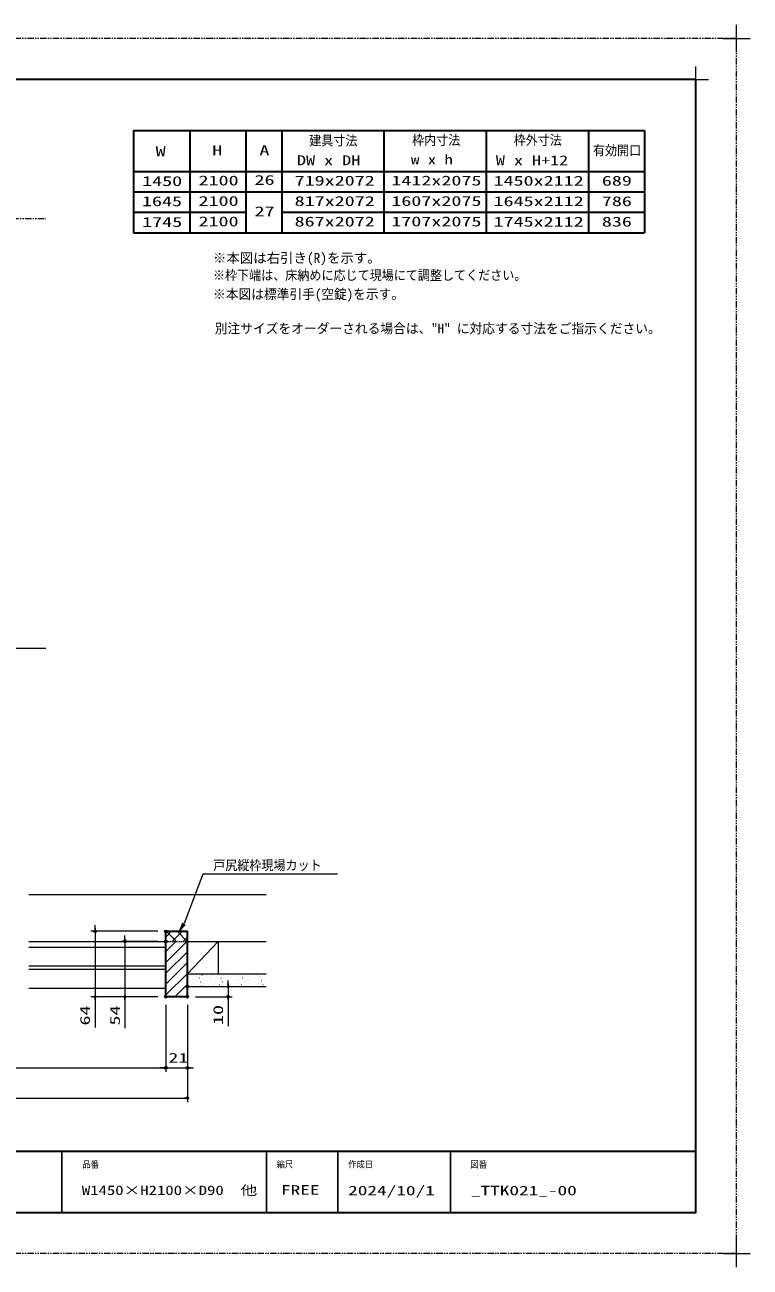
# Model space of a CAD drawing. Units: millimetres, scale not verified. Extents: x -1306 to 1306, y -607 to 607.
# Drawn here: x -309 to 400, y -607 to 607 of the extents above; entities that cross this region are included whole.
import ezdxf
from ezdxf.enums import TextEntityAlignment as Align

# ---------------------------------------------------------------- set-up
doc = ezdxf.new("R2010")
doc.units = ezdxf.units.MM
doc.header["$LTSCALE"] = 5
doc.header["$PDMODE"] = 32
doc.header["$PDSIZE"] = 2.5
doc.linetypes.add('USER1', pattern=[0.375, 0.25, -0.125])
doc.linetypes.add('USER3', pattern=[2.5, 1.25, -0.25, 0.25, -0.25, 0.25, -0.25])
for name, color, linetype, lineweight in [('0-1_線(白)', 7, 'Continuous', 30), ('0-2_ハッチング', 6, 'Continuous', 9), ('0-3_線(黄)', 2, 'Continuous', 15), ('0-4_寸法線', 3, 'Continuous', 13), ('0-5_0', 3, 'Continuous', 25), ('0-6_DEFPOINTS', 7, 'Continuous', 5), ('0-7_線(水)', 4, 'Continuous', 9), ('0-B_点線(青)', 4, 'USER1', 9), ('0-C_陰線', 4, 'USER3', 9), ('0-D_図面枠', 7, 'Continuous', 35), ('0-E_一般', 7, 'Continuous', 5)]:
    doc.layers.add(name, color=color, linetype=linetype, lineweight=lineweight)
doc.styles.add('ＭＳ ゴシック', font='')
doc.styles.get('ＭＳ ゴシック').set_extended_font_data('MS Gothic')

# ---------------------------------------------------------------- blocks, each defined once
blk = doc.blocks.new('_DOT')
at = {"layer": '0-5_0'}
blk.add_line((-2.5, 0), (-5, 0), dxfattribs=at)
for points in [[(0, 0), (-2.5, 0), (-2.48, 0.313)], [(0, 0), (-2.48, -0.313), (-2.5, 0)], [(0, 0), (-2.48, 0.313), (-2.421, 0.622)], [(0, 0), (-2.421, -0.622), (-2.48, -0.313)], [(0, 0), (-2.421, 0.622), (-2.324, 0.92)], [(0, 0), (-2.324, -0.92), (-2.421, -0.622)], [(0, 0), (-2.324, 0.92), (-2.191, 1.204)], [(0, 0), (-2.191, -1.204), (-2.324, -0.92)], [(0, 0), (-2.191, 1.204), (-2.023, 1.469)], [(0, 0), (-2.023, -1.469), (-2.191, -1.204)], [(0, 0), (-2.023, 1.469), (-1.822, 1.711)], [(0, 0), (-1.822, -1.711), (-2.023, -1.469)], [(0, 0), (-1.822, 1.711), (-1.594, 1.926)], [(0, 0), (-1.594, -1.926), (-1.822, -1.711)], [(0, 0), (-1.594, 1.926), (-1.34, 2.111)], [(0, 0), (-1.34, -2.111), (-1.594, -1.926)], [(0, 0), (-1.34, 2.111), (-1.064, 2.262)], [(0, 0), (-1.064, -2.262), (-1.34, -2.111)], [(0, 0), (-1.064, 2.262), (-0.773, 2.378)], [(0, 0), (-0.773, -2.378), (-1.064, -2.262)], [(0, 0), (-0.773, 2.378), (-0.468, 2.456)], [(0, 0), (-0.468, -2.456), (-0.773, -2.378)], [(0, 0), (-0.468, 2.456), (-0.157, 2.495)], [(0, 0), (-0.157, -2.495), (-0.468, -2.456)], [(0, 0), (-0.157, 2.495), (0.157, 2.495)], [(0, 0), (0.157, -2.495), (-0.157, -2.495)], [(0, 0), (0.157, 2.495), (0.468, 2.456)], [(0, 0), (0.468, 2.456), (0.773, 2.378)], [(0, 0), (0.773, 2.378), (1.064, 2.262)], [(0, 0), (1.064, 2.262), (1.34, 2.111)], [(0, 0), (1.34, 2.111), (1.594, 1.926)], [(0, 0), (1.594, 1.926), (1.822, 1.711)], [(0, 0), (1.822, 1.711), (2.023, 1.469)], [(0, 0), (2.023, 1.469), (2.191, 1.204)], [(0, 0), (2.191, 1.204), (2.324, 0.92)], [(0, 0), (2.324, 0.92), (2.421, 0.622)], [(0, 0), (2.421, 0.622), (2.48, 0.313)], [(0, 0), (2.48, 0.313), (2.5, 0)], [(0, 0), (0.468, -2.456), (0.157, -2.495)], [(0, 0), (0.773, -2.378), (0.468, -2.456)], [(0, 0), (1.064, -2.262), (0.773, -2.378)], [(0, 0), (1.34, -2.111), (1.064, -2.262)], [(0, 0), (1.594, -1.926), (1.34, -2.111)], [(0, 0), (1.822, -1.711), (1.594, -1.926)], [(0, 0), (2.023, -1.469), (1.822, -1.711)], [(0, 0), (2.191, -1.204), (2.023, -1.469)], [(0, 0), (2.324, -0.92), (2.191, -1.204)], [(0, 0), (2.421, -0.622), (2.324, -0.92)], [(0, 0), (2.48, -0.313), (2.421, -0.622)], [(0, 0), (2.5, 0), (2.48, -0.313)]]:
    blk.add_solid(points, dxfattribs=at)
blk = doc.blocks.new('グループ-13-1')
at = {"layer": '0-E_一般'}
for p, q in [((62041.6, -14029.5), (62041.6, -13365.5)), ((61709.6, -13697.5), (62373.6, -13697.5))]:
    blk.add_line(p, q, dxfattribs=at)

msp = doc.modelspace()

# ---------------------------------------------------------------- linework, layer by layer
at = {"layer": '0-1_線(白)'}
for p, q in [((-202.964, 504), (-202.964, 404)), ((-202.964, 504), (297.036, 504)), ((-147.964, 504), (-147.964, 404)), ((-92.964, 504), (-92.964, 404)), ((-57.964, 504), (-57.964, 404)), ((42.036, 504), (42.036, 404)), ((142.036, 504), (142.036, 404)), ((242.036, 504), (242.036, 404)), ((297.036, 504), (297.036, 404)), ((-202.964, 464), (297.036, 464)), ((-202.964, 444), (297.036, 444)), ((-202.964, 424), (-92.964, 424)), ((-57.964, 424), (297.036, 424)), ((-202.964, 404), (297.036, 404)), ((-147.964, 404), (-92.964, 404)), ((-171.236, -341.926), (-171.236, -278.926)), ((-171.236, -278.926), (-150.236, -278.926)), ((-150.236, -342.926), (-150.236, -278.926)), ((-170.236, -342.926), (-171.236, -341.926)), ((-150.236, -342.926), (-170.236, -342.926))]:
    msp.add_line(p, q, dxfattribs=at)
at = {"layer": '0-2_ハッチング'}
for p, q in [((-171.236, -284.565), (-165.597, -278.926)), ((-160.869, -288.926), (-170.869, -278.926)), ((-164.99, -288.926), (-154.99, -278.926)), ((-150.262, -288.926), (-160.262, -278.926)), ((-171.236, -298.734), (-161.428, -288.926)), ((-171.236, -309.34), (-150.822, -288.926)), ((-154.384, -288.926), (-150.236, -284.778)), ((-171.236, -319.947), (-150.236, -298.947)), ((-171.236, -330.553), (-150.236, -309.553)), ((-171.236, -341.16), (-150.236, -320.16)), ((-149.165, -324.392), (-149.115, -324.392)), ((-146.513, -321.74), (-146.463, -321.74)), ((-145.187, -325.718), (-145.137, -325.718)), ((-142.535, -323.066), (-142.485, -323.066)), ((-141.21, -327.044), (-141.16, -327.044)), ((-138.558, -324.392), (-138.508, -324.392)), ((-135.906, -321.74), (-135.856, -321.74)), ((-134.58, -325.718), (-134.53, -325.718)), ((-131.929, -323.066), (-131.879, -323.066)), ((-130.603, -327.044), (-130.553, -327.044)), ((-127.951, -324.392), (-127.901, -324.392)), ((-125.3, -321.74), (-125.25, -321.74)), ((-123.974, -325.718), (-123.924, -325.718)), ((-121.322, -323.066), (-121.272, -323.066)), ((-119.996, -327.044), (-119.946, -327.044)), ((-117.345, -324.392), (-117.295, -324.392)), ((-114.693, -321.74), (-114.643, -321.74)), ((-113.367, -325.718), (-113.317, -325.718)), ((-110.716, -323.066), (-110.666, -323.066)), ((-109.39, -327.044), (-109.34, -327.044)), ((-106.738, -324.392), (-106.688, -324.392)), ((-104.086, -321.74), (-104.036, -321.74)), ((-102.761, -325.718), (-102.711, -325.718)), ((-100.109, -323.066), (-100.059, -323.066)), ((-98.783, -327.044), (-98.733, -327.044)), ((-96.132, -324.392), (-96.082, -324.392)), ((-93.48, -321.74), (-93.43, -321.74)), ((-92.154, -325.718), (-92.104, -325.718)), ((-89.502, -323.066), (-89.452, -323.066)), ((-88.177, -327.044), (-88.127, -327.044)), ((-85.525, -324.392), (-85.475, -324.392)), ((-82.873, -321.74), (-82.823, -321.74)), ((-81.547, -325.718), (-81.497, -325.718)), ((-78.896, -323.066), (-78.846, -323.066)), ((-77.57, -327.044), (-77.52, -327.044)), ((-74.918, -324.392), (-74.868, -324.392)), ((-162.395, -342.926), (-150.236, -330.767)), ((-147.839, -328.37), (-147.789, -328.37)), ((-146.513, -332.347), (-146.463, -332.347)), ((-143.861, -329.695), (-143.811, -329.695)), ((-139.884, -331.021), (-139.834, -331.021)), ((-137.232, -328.37), (-137.182, -328.37)), ((-135.906, -332.347), (-135.856, -332.347)), ((-133.255, -329.695), (-133.205, -329.695)), ((-129.277, -331.021), (-129.227, -331.021)), ((-126.625, -328.37), (-126.575, -328.37)), ((-125.3, -332.347), (-125.25, -332.347)), ((-122.648, -329.695), (-122.598, -329.695)), ((-118.671, -331.021), (-118.621, -331.021)), ((-116.019, -328.37), (-115.969, -328.37)), ((-114.693, -332.347), (-114.643, -332.347)), ((-112.041, -329.695), (-111.991, -329.695)), ((-108.064, -331.021), (-108.014, -331.021)), ((-105.412, -328.37), (-105.362, -328.37)), ((-104.086, -332.347), (-104.036, -332.347)), ((-101.435, -329.695), (-101.385, -329.695)), ((-97.457, -331.021), (-97.407, -331.021)), ((-94.806, -328.37), (-94.756, -328.37)), ((-93.48, -332.347), (-93.43, -332.347)), ((-90.828, -329.695), (-90.778, -329.695)), ((-86.851, -331.021), (-86.801, -331.021)), ((-84.199, -328.37), (-84.149, -328.37)), ((-82.873, -332.347), (-82.823, -332.347)), ((-80.222, -329.695), (-80.172, -329.695)), ((-76.244, -331.021), (-76.194, -331.021)), ((-73.592, -328.37), (-73.542, -328.37)), ((-151.789, -342.926), (-150.236, -341.373))]:
    msp.add_line(p, q, dxfattribs=at)
at = {"layer": '0-3_線(黄)'}
for p, q in [((-1196.499, -2.05), (-288.797, -2.05)), ((-305.208, -242.926), (-73.232, -242.926)), ((-305.208, -288.926), (-171.236, -288.926)), ((-150.236, -288.926), (-73.232, -288.926)), ((-120.236, -288.926), (-150.236, -320.426)), ((-120.236, -288.926), (-120.236, -320.426)), ((-150.236, -320.426), (-73.232, -320.426)), ((-150.236, -332.926), (-73.232, -332.926))]:
    msp.add_line(p, q, dxfattribs=at)
at = {"layer": '0-4_寸法線'}
for p, q in [((-179.236, -278.926), (-244.486, -278.926)), ((-240.486, -275.926), (-240.486, -272.926)), ((-240.486, -278.926), (-240.486, -342.926)), ((-179.236, -288.926), (-215.236, -288.926)), ((-211.236, -285.926), (-211.236, -282.926)), ((-211.236, -288.926), (-211.236, -342.926)), ((-110.236, -329.926), (-110.236, -326.926)), ((-142.236, -332.926), (-106.236, -332.926)), ((-110.236, -332.926), (-110.236, -342.926)), ((-179.236, -342.926), (-244.486, -342.926)), ((-240.486, -345.926), (-240.486, -373.117)), ((-179.236, -342.926), (-215.236, -342.926)), ((-211.236, -345.926), (-211.236, -373.593)), ((-171.236, -350.926), (-171.236, -416.454)), ((-171.236, -350.926), (-171.236, -416.454)), ((-150.236, -350.926), (-150.236, -416.454)), ((-150.236, -350.926), (-150.236, -445.961)), ((-142.236, -342.926), (-106.236, -342.926)), ((-110.236, -345.926), (-110.236, -371.688)), ((-814.658, -412.454), (-174.236, -412.454)), ((-174.236, -412.454), (-177.236, -412.454)), ((-171.236, -412.454), (-150.236, -412.454)), ((-147.236, -412.454), (-144.236, -412.454)), ((-831.658, -441.961), (-153.236, -441.961))]:
    msp.add_line(p, q, dxfattribs=at)
msp.add_lwpolyline([(-3.324, -223.009), (-135.053, -223.009), (-153.497, -271.454)], dxfattribs=at)
msp.add_solid([(-159.882, -281.614), (-155.262, -270.345), (-151.733, -272.562)], dxfattribs=at)
at = {"layer": '0-5_0', "color": 7}
for p, q in [((-272.964, -494), (-272.964, -554)), ((-72.964, -494), (-72.964, -554)), ((-2.964, -494), (-2.964, -554)), ((107.036, -494), (107.036, -554))]:
    msp.add_line(p, q, dxfattribs=at)
at = {"layer": '0-6_DEFPOINTS'}
for p, q in [((347.036, 541.55), (347.036, 566.45)), ((334.586, 554), (359.486, 554))]:
    msp.add_line(p, q, dxfattribs=at)
for p in [(-240.486, -278.926), (-171.236, -278.926), (-211.236, -288.926), (-171.236, -288.926), (-150.236, -332.926), (-171.236, -342.926), (-171.236, -342.926), (-150.236, -342.926), (-150.236, -342.926), (-110.236, -342.926), (-171.236, -412.454), (-150.236, -412.454), (-150.236, -441.961)]:
    msp.add_point(p, dxfattribs=at)
at = {"layer": '0-7_線(水)'}
for p, q in [((-305.208, -294.426), (-171.236, -294.426)), ((-305.208, -312.826), (-171.236, -312.826)), ((-305.208, -316.026), (-171.236, -316.026)), ((-305.208, -334.426), (-171.236, -334.426))]:
    msp.add_line(p, q, dxfattribs=at)
at = {"layer": '0-B_点線(青)'}
msp.add_line((-171.236, -288.926), (-150.236, -288.926), dxfattribs=at)
at = {"layer": '0-C_陰線'}
for p, q in [((387.036, 594), (-1292.964, 594)), ((387.036, -594), (387.036, 594)), ((-1196.499, 417.95), (-288.797, 417.95)), ((387.036, -594), (-1292.964, -594))]:
    msp.add_line(p, q, dxfattribs=at)
at = {"layer": '0-D_図面枠'}
msp.add_line((-1252.964, -494), (347.036, -494), dxfattribs=at)
msp.add_lwpolyline([(-1252.964, -554), (347.036, -554), (347.036, 554), (-1252.964, 554)], close=True, dxfattribs=at)

# ---------------------------------------------------------------- block references
at = {"layer": '0-4_寸法線', "xscale": 0.6, "yscale": 0.6}
for p, rotation in [((-240.486, -278.926), 270), ((-211.236, -288.926), 270), ((-110.236, -332.926), 270), ((-240.486, -342.926), 90), ((-211.236, -342.926), 90), ((-110.236, -342.926), 90), ((-150.236, -412.454), 180)]:
    msp.add_blockref('_DOT', p, dxfattribs=dict(at, rotation=rotation))
for p in [(-171.236, -412.454), (-171.236, -412.454), (-150.236, -441.961)]:
    msp.add_blockref('_DOT', p, dxfattribs=at)
at = {"layer": '0-C_陰線', "xscale": 0.04, "yscale": 0.04}
for p in [(-2094.629, 1141.9), (-2094.629, -46.1)]:
    msp.add_blockref('グループ-13-1', p, dxfattribs=at)

# ---------------------------------------------------------------- texts
at = {"layer": '0-3_線(黄)', "style": 'ＭＳ ゴシック'}
for s, height, width, p in [('建具寸法', 9.604, 0.9, (-30.965, 486.519)), ('枠内寸法', 9.604, 0.9, (69.562, 487.002)), ('枠外寸法', 9.604, 0.9, (168.954, 487.002)), ('W', 9.604, 1.5, (-181.217, 475.906)), ('H', 9.604, 1.5, (-125.826, 476.887)), ('A', 9.604, 1.5, (-79.718, 476.887)), ('有効開口', 9.604, 0.9, (246.543, 476.887)), ('DW x DH', 9.621, 1.35, (-42.942, 467.19)), ('w x h', 9.621, 1.25, (68.546, 467.877)), ('W x H+12', 9.621, 1.35, (151.563, 467.122)), ('1450', 9.604, 1.5, (-194.479, 446.817)), ('2100', 9.604, 1.5, (-139.301, 447.408)), ('26', 9.604, 1.5, (-84.511, 447.961)), ('719x2072', 9.604, 1.5, (-45.324, 447.282)), ('1412x2075', 9.604, 1.5, (49.271, 447.348)), ('1450x2112', 9.604, 1.5, (149.271, 447.136)), ('689', 9.604, 1.5, (255.222, 447.157)), ('1645', 9.604, 1.5, (-194.621, 427.121)), ('2100', 9.604, 1.5, (-139.301, 427.408)), ('817x2072', 9.604, 1.5, (-45.324, 427.282)), ('1607x2075', 9.604, 1.5, (49.271, 427.348)), ('1645x2112', 9.604, 1.5, (149.271, 427.136)), ('786', 9.604, 1.5, (255.222, 427.157)), ('27', 9.604, 1.5, (-84.511, 417.314)), ('1745', 9.604, 1.5, (-194.479, 406.817)), ('2100', 9.604, 1.5, (-139.301, 407.408)), ('867x2072', 9.604, 1.5, (-45.324, 407.282)), ('1707x2075', 9.604, 1.5, (49.271, 407.348)), ('1745x2112', 9.604, 1.5, (149.271, 407.136)), ('836', 9.604, 1.5, (255.222, 407.157)), ('※枠下端は、床納めに応じて現場にて調整してください。', 9.604, 0.9, (-125.163, 354.857)), ('※本図は標準引手(空錠)を示す。', 9.621, 0.95, (-125.163, 336.285)), ('別注サイズをオーダーされる場合は、"H" に対応する寸法をご指示ください。', 9.621, 0.95, (-123.471, 302.752))]:
    msp.add_text(s, height=height, dxfattribs=dict(at, width=width)).set_placement(p, align=Align.BOTTOM_LEFT)
msp.add_text('※本図は右引き(R)を示す。', height=9.621, dxfattribs=at).set_placement((-125.163, 371.705), align=Align.BOTTOM_LEFT)
at = {"layer": '0-4_寸法線', "style": 'ＭＳ ゴシック'}
for s, width, p in [('戸尻縦枠現場カット', 0.9, (-124.916, -221.986)), ('21', 1.5, (-168.831, -410.305))]:
    msp.add_text(s, height=9.604, dxfattribs=dict(at, width=width)).set_placement(p, align=Align.BOTTOM_LEFT)
at = {"layer": '0-4_寸法線', "style": 'ＭＳ ゴシック', "width": 1.5}
for s, p in [('64', (-242.635, -371.021)), ('54', (-213.385, -371.021)), ('10', (-112.385, -370.545))]:
    msp.add_text(s, height=9.604, rotation=90, dxfattribs=at).set_placement(p, align=Align.BOTTOM_LEFT)
at = {"layer": '0-D_図面枠', "style": 'ＭＳ ゴシック'}
for s, height, width, p in [('品番', 6.452, 0.9, (-252.964, -512.073)), ('縮尺', 6.452, 0.9, (-62.964, -512.038)), ('作成日', 6.452, 0.9, (7.036, -511.963)), ('図番', 6.452, 0.9, (126.633, -512.073)), ('W1450×H2100×D90\u3000他', 9.236, 1.3, (-253.459, -539.518)), ('FREE', 9.238, 1.5, (-58.665, -539.129)), ('2024/10/1', 9.238, 1.5, (7.036, -539.776)), ('_TTK021_-00', 9.238, 1.5, (127.071, -539.776))]:
    msp.add_text(s, height=height, dxfattribs=dict(at, width=width)).set_placement(p, align=Align.BOTTOM_LEFT)

doc.saveas('drawing.dxf')
